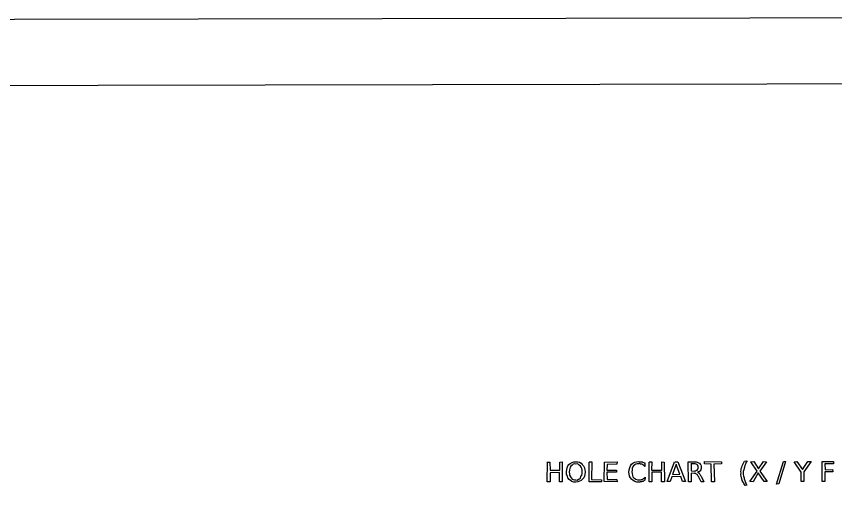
# Model space of a CAD drawing. Header units: millimetres. Extents: x 0 to 500, y -1 to 330.
# Drawn here: x 250 to 373.8, y 258.5 to 330.4 of the extents above; entities that cross this region are included whole.
import ezdxf

# ---------------------------------------------------------------- set-up
doc = ezdxf.new("R2010")
doc.units = ezdxf.units.MM

msp = doc.modelspace()

# ---------------------------------------------------------------- linework, layer by layer
for points in [[(0.29, -0.51), (500.33, 0.45), (499.69, 330.45), (-0.32, 329.51)], [(10.33, 9.51), (490.29, 10.46), (489.73, 320.47), (9.67, 319.52)]]:
    msp.add_lwpolyline(points, close=True)
for points in [[(330.2, 263.14), (330.6, 263.13), (330.64, 261.94), (332.12, 261.93), (332.11, 263.16), (332.48, 263.18), (332.49, 260.18), (332.09, 260.17), (332.08, 261.58), (330.64, 261.55), (330.64, 260.18), (330.22, 260.19), (330.25, 263.18)], [(334.5, 263.19), (334.85, 263.21), (335.09, 263.13), (335.36, 263.01), (335.52, 262.77), (335.72, 262.57), (335.84, 262.29), (335.89, 261.99), (335.94, 261.67), (335.88, 261.3), (335.83, 261.01), (335.73, 260.79), (335.51, 260.5), (335.35, 260.36), (335.12, 260.25), (334.82, 260.16), (334.53, 260.11), (334.25, 260.1), (333.96, 260.23), (333.75, 260.35), (333.52, 260.54), (333.32, 260.78), (333.27, 260.99), (333.14, 261.33), (333.13, 261.66), (333.18, 262.02), (333.24, 262.27), (333.35, 262.58), (333.5, 262.78), (333.69, 262.95), (333.98, 263.1), (334.23, 263.2), (334.54, 263.21)], [(334.52, 262.86), (334.32, 262.89), (334.16, 262.83), (334, 262.68), (333.79, 262.54), (333.68, 262.37), (333.63, 262.17), (333.56, 261.96), (333.55, 261.63), (333.58, 261.39), (333.61, 261.18), (333.74, 260.91), (333.86, 260.79), (334.01, 260.59), (334.12, 260.51), (334.35, 260.47), (334.56, 260.45), (334.75, 260.44), (334.95, 260.55), (335.12, 260.64), (335.25, 260.74), (335.32, 260.97), (335.43, 261.17), (335.48, 261.42), (335.49, 261.69), (335.48, 261.92), (335.43, 262.2), (335.37, 262.36), (335.24, 262.55), (335.06, 262.69), (334.91, 262.83), (334.77, 262.87), (334.52, 262.86)], [(336.58, 263.2), (336.94, 263.18), (336.93, 260.5), (338.44, 260.49), (338.41, 260.15), (336.56, 260.18), (336.56, 263.14)], [(338.87, 263.15), (340.77, 263.2), (340.75, 262.85), (339.26, 262.8), (339.24, 261.92), (340.67, 261.95), (340.7, 261.64), (339.23, 261.62), (339.28, 260.5), (340.75, 260.53), (340.79, 260.18), (338.84, 260.2), (338.85, 263.14)], [(344.98, 262.99), (344.97, 262.5), (344.87, 262.61), (344.81, 262.66), (344.68, 262.72), (344.54, 262.82), (344.46, 262.84), (344.3, 262.86), (344.17, 262.92), (344.07, 262.9), (343.83, 262.91), (343.61, 262.83), (343.45, 262.76), (343.28, 262.6), (343.13, 262.4), (343.05, 262.23), (343.06, 261.93), (342.98, 261.69), (343.04, 261.43), (343.1, 261.14), (343.17, 260.92), (343.32, 260.77), (343.45, 260.66), (343.59, 260.55), (343.84, 260.48), (344.07, 260.47), (344.23, 260.46), (344.3, 260.49), (344.46, 260.53), (344.55, 260.53), (344.68, 260.58), (344.78, 260.65), (344.9, 260.76), (345.03, 260.86), (344.99, 260.43), (344.86, 260.35), (344.77, 260.26), (344.7, 260.22), (344.53, 260.2), (344.45, 260.19), (344.28, 260.16), (344.19, 260.11), (344.05, 260.11), (343.74, 260.13), (343.47, 260.24), (343.19, 260.36), (342.95, 260.56), (342.79, 260.77), (342.65, 261.05), (342.62, 261.37), (342.57, 261.65), (342.6, 262), (342.68, 262.35), (342.81, 262.6), (342.96, 262.85), (343.17, 262.99), (343.46, 263.15), (343.69, 263.18), (344.05, 263.25), (344.15, 263.21), (344.32, 263.21), (344.43, 263.21), (344.55, 263.19), (344.65, 263.13), (344.81, 263.09), (344.89, 263.05), (345, 262.97)], [(345.63, 263.17), (346.04, 263.19), (346, 261.95), (347.52, 261.95), (347.53, 263.2), (347.91, 263.16), (347.95, 260.16), (347.5, 260.18), (347.51, 261.62), (346.01, 261.62), (346.02, 260.18), (345.6, 260.18), (345.62, 263.15)], [(349.52, 263.2), (349.94, 263.19), (351.13, 260.2), (350.66, 260.23), (350.4, 260.97), (349.03, 260.93), (348.81, 260.2), (348.33, 260.22), (349.46, 263.21)], [(349.71, 262.82), (349.15, 261.3), (350.25, 261.33), (349.7, 262.78)], [(352.94, 261.62), (353.04, 261.6), (353.07, 261.55), (353.17, 261.46), (353.23, 261.39), (353.3, 261.34), (353.32, 261.22), (353.39, 261.11), (353.46, 261.01), (353.89, 260.19), (353.47, 260.18), (353.06, 260.99), (352.97, 261.08), (352.93, 261.24), (352.86, 261.28), (352.77, 261.34), (352.7, 261.4), (352.58, 261.46), (352.5, 261.48), (352.42, 261.45), (351.95, 261.49), (351.97, 260.19), (351.56, 260.17), (351.51, 263.19), (352.46, 263.18), (352.71, 263.2), (352.89, 263.13), (353.1, 263.05), (353.25, 262.99), (353.33, 262.83), (353.44, 262.75), (353.47, 262.53), (353.49, 262.36), (353.48, 262.18), (353.44, 262.05), (353.41, 261.99), (353.31, 261.83), (353.24, 261.77), (353.21, 261.68), (353.09, 261.68), (352.95, 261.57)], [(351.97, 262.84), (351.95, 261.82), (352.45, 261.77), (352.58, 261.83), (352.69, 261.83), (352.8, 261.91), (352.92, 261.93), (352.93, 262.03), (352.98, 262.08), (353.04, 262.23), (353.05, 262.32), (353.06, 262.43), (352.97, 262.6), (352.96, 262.69), (352.88, 262.73), (352.84, 262.79), (352.74, 262.83), (352.58, 262.89), (352.41, 262.89), (351.94, 262.9)], [(353.96, 263.22), (356.54, 263.21), (356.54, 262.9), (355.42, 262.86), (355.48, 260.19), (355.05, 260.17), (355.01, 262.85), (353.96, 262.88), (353.96, 263.22)], [(360.42, 263.35), (360.29, 263.12), (360.18, 262.85), (360.07, 262.64), (360.01, 262.4), (359.97, 262.22), (359.93, 261.98), (359.85, 261.71), (359.83, 261.49), (359.85, 261.31), (359.9, 261.02), (359.96, 260.78), (359.99, 260.6), (360.1, 260.37), (360.13, 260.13), (360.29, 259.89), (360.39, 259.69), (360.11, 259.64), (359.93, 259.92), (359.81, 260.14), (359.68, 260.39), (359.63, 260.61), (359.58, 260.79), (359.51, 261.05), (359.5, 261.26), (359.51, 261.52), (359.46, 261.72), (359.54, 261.92), (359.54, 262.18), (359.61, 262.4), (359.69, 262.6), (359.84, 262.87), (359.94, 263.11), (360.05, 263.3), (360.41, 263.35)], [(360.96, 263.18), (361.45, 263.25), (362.15, 262.11), (362.9, 263.23), (363.34, 263.19), (362.36, 261.8), (363.45, 260.2), (363.01, 260.24), (362.11, 261.51), (361.32, 260.19), (360.85, 260.21), (361.95, 261.79), (360.98, 263.2)], [(365.92, 263.22), (366.21, 263.26), (365.2, 259.85), (364.88, 259.8), (365.9, 263.23)], [(367.54, 263.19), (367.95, 263.25), (368.81, 262.02), (369.6, 263.26), (370.08, 263.22), (368.99, 261.67), (369.02, 260.24), (368.59, 260.23), (368.59, 261.64), (367.54, 263.21)], [(371.75, 263.22), (373.46, 263.22), (373.49, 262.91), (372.16, 262.87), (372.21, 261.99), (373.34, 262.03), (373.38, 261.66), (372.16, 261.66), (372.16, 260.2), (371.76, 260.22), (371.77, 263.22)]]:
    msp.add_lwpolyline(points)

doc.saveas('drawing.dxf')
